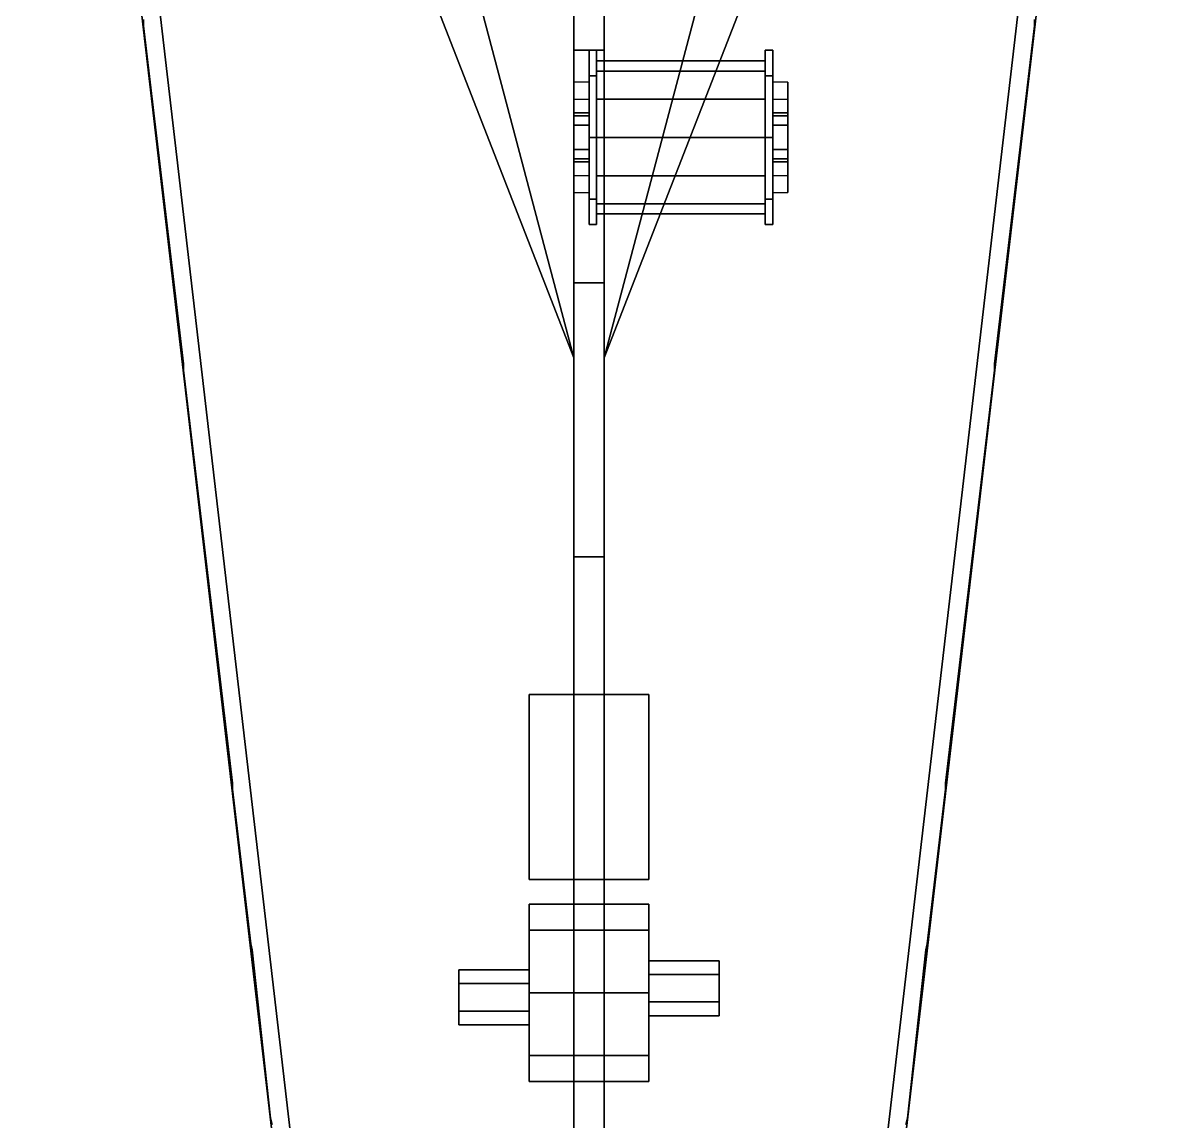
# Model space of a CAD drawing. Header units: millimetres. Extents: x -5 to 5, y -40 to 92.
# Drawn here: x -3.7 to 3.7, y -34.85 to -27.67 of the extents above; entities that cross this region are included whole.
import ezdxf

# ---------------------------------------------------------------- set-up
doc = ezdxf.new("R2010")
doc.units = ezdxf.units.MM
doc.layers.add('railings', color=6, linetype='Continuous')

msp = doc.modelspace()

# ---------------------------------------------------------------- linework, layer by layer
for points in [[(-3.7, -20.93, 4.28), (-2, -35.53, 4.28), (2, -35.53, 4.28), (3.7, -20.93, 4.28)], [(-3.58, -20.93), (-1.88, -35.53), (-2, -35.53, 4.28), (-3.7, -20.93, 4.28)], [(-3.58, -20.93), (-0.1, -29.86, -1.64), (-0.1, -35.45, -0.67), (-1.88, -35.53)], [(-3.58, -20.93), (-2.39, -21.2, -3.26), (-0.1, -29.86, -1.64), (-3.58, -20.93)], [(0.1, -35.45, -0.67), (0.1, -29.86, -1.64), (3.58, -20.93), (1.88, -35.53)], [(0.1, -29.86, -1.64), (2.39, -21.2, -3.26), (3.58, -20.93)], [(2, -35.53, 4.28), (1.88, -35.53), (3.58, -20.93), (3.7, -20.93, 4.28)], [(-0.1, -29.86, -1.64), (-2.39, -21.2, -3.26), (-0.1, -21.2, -3.26), (-0.1, -29.86, -1.64)], [(-0.1, -27.85, -3.32), (-0.1, -21.2, -3.26), (0.1, -21.2, -3.26), (0.1, -27.85, -3.32)], [(-0.1, -21.2, -3.26), (-0.1, -21.2, -3.26), (-0.1, -27.85, -3.32), (-0.1, -29.86, -1.64)], [(0.1, -29.86, -1.64), (0.1, -21.2, -3.26), (2.39, -21.2, -3.26), (0.1, -29.86, -1.64)], [(0.1, -27.85, -3.32), (0.1, -21.2, -3.26), (0.1, -21.2, -3.26), (0.1, -29.86, -1.64)], [(-0.1, -29.37, -2.87), (-0.1, -27.85, -3.32), (0.1, -27.85, -3.32), (0.1, -29.37, -2.87)], [(-0.1, -29.86, -1.64), (-0.1, -27.85, -3.32), (-0.1, -29.37, -2.87), (-0.1, -31.16, -1.4144)], [(0, -27.85, 5.04), (0, -28.0169, 5.4431), (0.05, -28.0169, 5.4431), (0.05, -27.85, 5.04)], [(0, -28.0169, 4.6369), (0, -27.85, 5.04), (0.05, -27.85, 5.04), (0.05, -28.0169, 4.6369)], [(0, -27.85, 5.04), (0, -28.8231, 4.6369), (0, -28.99, 5.04), (0, -28.0169, 5.4431)], [(0, -28.0169, 4.6369), (0, -28.42, 4.47), (0, -28.8231, 4.6369), (0, -27.85, 5.04)], [(0.05, -28.99, 5.04), (0.05, -28.0169, 4.6369), (0.05, -27.85, 5.04), (0.05, -28.8231, 5.4431)], [(0.05, -28.8231, 5.4431), (0.05, -27.85, 5.04), (0.05, -28.0169, 5.4431), (0.05, -28.42, 5.61)], [(0.1, -29.37, -2.87), (0.1, -27.85, -3.32), (0.1, -29.86, -1.64), (0.1, -31.16, -1.4144)], [(1.15, -28.0169, 4.6369), (1.15, -28.42, 4.47), (1.15, -28.8231, 4.6369), (1.15, -27.85, 5.04)], [(1.15, -27.85, 5.04), (1.15, -28.8231, 4.6369), (1.15, -28.99, 5.04), (1.15, -28.0169, 5.4431)], [(1.15, -28.0169, 4.6369), (1.15, -27.85, 5.04), (1.2, -27.85, 5.04), (1.2, -28.0169, 4.6369)], [(1.15, -27.85, 5.04), (1.15, -28.0169, 5.4431), (1.2, -28.0169, 5.4431), (1.2, -27.85, 5.04)], [(1.2, -28.99, 5.04), (1.2, -28.0169, 4.6369), (1.2, -27.85, 5.04), (1.2, -28.8231, 5.4431)], [(1.2, -28.8231, 5.4431), (1.2, -27.85, 5.04), (1.2, -28.0169, 5.4431), (1.2, -28.42, 5.61)], [(0.05, -27.92, 5.04), (0.05, -27.987, 5.29), (1.15, -27.987, 5.29), (1.15, -27.92, 5.04)], [(0.05, -27.987, 4.79), (0.05, -27.92, 5.04), (1.15, -27.92, 5.04), (1.15, -27.987, 4.79)], [(0, -28.0169, 5.4431), (0, -28.42, 5.61), (0.05, -28.42, 5.61), (0.05, -28.0169, 5.4431)], [(0, -28.42, 4.47), (0, -28.0169, 4.6369), (0.05, -28.0169, 4.6369), (0.05, -28.42, 4.47)], [(0, -28.0169, 5.4431), (0, -28.99, 5.04), (0, -28.8231, 5.4431), (0, -28.42, 5.61)], [(0.05, -27.987, 5.29), (0.05, -28.17, 5.473), (1.15, -28.17, 5.473), (1.15, -27.987, 5.29)], [(0.05, -28.17, 4.607), (0.05, -27.987, 4.79), (1.15, -27.987, 4.79), (1.15, -28.17, 4.607)], [(0.05, -28.8231, 4.6369), (0.05, -28.42, 4.47), (0.05, -28.0169, 4.6369), (0.05, -28.99, 5.04)], [(1.15, -28.0169, 5.4431), (1.15, -28.99, 5.04), (1.15, -28.8231, 5.4431), (1.15, -28.42, 5.61)], [(1.15, -28.42, 4.47), (1.15, -28.0169, 4.6369), (1.2, -28.0169, 4.6369), (1.2, -28.42, 4.47)], [(1.15, -28.0169, 5.4431), (1.15, -28.42, 5.61), (1.2, -28.42, 5.61), (1.2, -28.0169, 5.4431)], [(1.2, -28.8231, 4.6369), (1.2, -28.42, 4.47), (1.2, -28.0169, 4.6369), (1.2, -28.99, 5.04)], [(0, -28.2791, 5.007), (0, -28.06, 4.28), (-0.1, -28.06, 4.28), (-0.1, -28.2791, 5.007)], [(-0.1, -28.06, 4.28), (-0.1, -28.17, 4.28), (-0.1, -28.34, 4.9014), (-0.1, -28.2791, 5.007)], [(0, -28.34, 4.9014), (0, -28.17, 4.28), (0, -28.06, 4.28), (0, -28.2791, 5.007)], [(1.3, -28.2791, 5.007), (1.3, -28.06, 4.28), (1.2, -28.06, 4.28), (1.2, -28.2791, 5.007)], [(1.2, -28.06, 4.28), (1.2, -28.17, 4.28), (1.2, -28.34, 4.9014), (1.2, -28.2791, 5.007)], [(1.3, -28.34, 4.9014), (1.3, -28.17, 4.28), (1.3, -28.06, 4.28), (1.3, -28.2791, 5.007)], [(-0.1, -28.34, 4.9014), (-0.1, -28.17, 4.28), (0, -28.17, 4.28), (0, -28.34, 4.9014)], [(0.05, -28.17, 5.473), (0.05, -28.42, 5.54), (1.15, -28.42, 5.54), (1.15, -28.17, 5.473)], [(0.05, -28.42, 4.54), (0.05, -28.17, 4.607), (1.15, -28.17, 4.607), (1.15, -28.42, 4.54)], [(1.2, -28.34, 4.9014), (1.2, -28.17, 4.28), (1.3, -28.17, 4.28), (1.3, -28.34, 4.9014)], [(-0.1, -28.26, 5.04), (-0.1, -28.34, 5.1786), (0, -28.34, 5.1786), (0, -28.26, 5.04)], [(-0.1, -28.2791, 5.007), (-0.1, -28.26, 5.04), (0, -28.26, 5.04), (0, -28.2791, 5.007)], [(-0.1, -28.58, 5.04), (-0.1, -28.26, 5.04), (-0.1, -28.34, 4.9014), (-0.1, -28.5, 4.9014)], [(-0.1, -28.5, 5.1786), (-0.1, -28.34, 5.1786), (-0.1, -28.26, 5.04), (-0.1, -28.58, 5.04)], [(1.3, -28.26, 5.04), (1.3, -28.2791, 5.007), (1.2, -28.2791, 5.007), (1.2, -28.26, 5.04)], [(1.3, -28.34, 5.1786), (1.3, -28.26, 5.04), (1.2, -28.26, 5.04), (1.2, -28.34, 5.1786)], [(1.3, -28.34, 5.1786), (1.3, -28.5, 5.1786), (1.3, -28.58, 5.04), (1.3, -28.26, 5.04)], [(1.3, -28.26, 5.04), (1.3, -28.58, 5.04), (1.3, -28.5, 4.9014), (1.3, -28.34, 4.9014)], [(-0.1, -28.34, 5.1786), (-0.1, -28.5, 5.1786), (0, -28.5, 5.1786), (0, -28.34, 5.1786)], [(-0.1, -28.5, 4.9014), (-0.1, -28.34, 4.9014), (0, -28.34, 4.9014), (0, -28.5, 4.9014)], [(1.3, -28.34, 4.9014), (1.3, -28.5, 4.9014), (1.2, -28.5, 4.9014), (1.2, -28.34, 4.9014)], [(1.3, -28.5, 5.1786), (1.3, -28.34, 5.1786), (1.2, -28.34, 5.1786), (1.2, -28.5, 5.1786)], [(0, -28.42, 5.61), (0, -28.8231, 5.4431), (0.05, -28.8231, 5.4431), (0.05, -28.42, 5.61)], [(0, -28.8231, 4.6369), (0, -28.42, 4.47), (0.05, -28.42, 4.47), (0.05, -28.8231, 4.6369)], [(0.05, -28.42, 5.54), (0.05, -28.67, 5.473), (1.15, -28.67, 5.473), (1.15, -28.42, 5.54)], [(0.05, -28.67, 4.607), (0.05, -28.42, 4.54), (1.15, -28.42, 4.54), (1.15, -28.67, 4.607)], [(1.15, -28.8231, 4.6369), (1.15, -28.42, 4.47), (1.2, -28.42, 4.47), (1.2, -28.8231, 4.6369)], [(1.15, -28.42, 5.61), (1.15, -28.8231, 5.4431), (1.2, -28.8231, 5.4431), (1.2, -28.42, 5.61)], [(0, -28.5, 4.9014), (0, -28.67, 4.28), (-0.1, -28.67, 4.28), (-0.1, -28.5, 4.9014)], [(-0.1, -28.5, 4.9014), (-0.1, -28.67, 4.28), (-0.1, -28.78, 4.28), (-0.1, -28.5609, 5.007)], [(-0.1, -28.5, 5.1786), (-0.1, -28.58, 5.04), (0, -28.58, 5.04), (0, -28.5, 5.1786)], [(-0.1, -28.5609, 5.007), (-0.1, -28.78, 4.28), (0, -28.78, 4.28), (0, -28.5609, 5.007)], [(-0.1, -28.58, 5.04), (-0.1, -28.5609, 5.007), (0, -28.5609, 5.007), (0, -28.58, 5.04)], [(0, -28.78, 4.28), (0, -28.67, 4.28), (0, -28.5, 4.9014), (0, -28.5609, 5.007)], [(1.3, -28.5, 4.9014), (1.3, -28.67, 4.28), (1.2, -28.67, 4.28), (1.2, -28.5, 4.9014)], [(1.2, -28.5, 4.9014), (1.2, -28.67, 4.28), (1.2, -28.78, 4.28), (1.2, -28.5609, 5.007)], [(1.3, -28.58, 5.04), (1.3, -28.5, 5.1786), (1.2, -28.5, 5.1786), (1.2, -28.58, 5.04)], [(1.2, -28.5609, 5.007), (1.2, -28.78, 4.28), (1.3, -28.78, 4.28), (1.3, -28.5609, 5.007)], [(1.3, -28.5609, 5.007), (1.3, -28.58, 5.04), (1.2, -28.58, 5.04), (1.2, -28.5609, 5.007)], [(1.3, -28.78, 4.28), (1.3, -28.67, 4.28), (1.3, -28.5, 4.9014), (1.3, -28.5609, 5.007)], [(0.05, -28.67, 5.473), (0.05, -28.853, 5.29), (1.15, -28.853, 5.29), (1.15, -28.67, 5.473)], [(0.05, -28.853, 4.79), (0.05, -28.67, 4.607), (1.15, -28.67, 4.607), (1.15, -28.853, 4.79)], [(0, -28.8231, 5.4431), (0, -28.99, 5.04), (0.05, -28.99, 5.04), (0.05, -28.8231, 5.4431)], [(0, -28.99, 5.04), (0, -28.8231, 4.6369), (0.05, -28.8231, 4.6369), (0.05, -28.99, 5.04)], [(0.05, -28.853, 5.29), (0.05, -28.92, 5.04), (1.15, -28.92, 5.04), (1.15, -28.853, 5.29)], [(0.05, -28.92, 5.04), (0.05, -28.853, 4.79), (1.15, -28.853, 4.79), (1.15, -28.92, 5.04)], [(1.15, -28.99, 5.04), (1.15, -28.8231, 4.6369), (1.2, -28.8231, 4.6369), (1.2, -28.99, 5.04)], [(1.15, -28.8231, 5.4431), (1.15, -28.99, 5.04), (1.2, -28.99, 5.04), (1.2, -28.8231, 5.4431)], [(-0.1, -31.16, -1.4144), (-0.1, -29.37, -2.87), (0.1, -29.37, -2.87), (0.1, -31.16, -1.4144)], [(-0.1, -35.45, -0.67), (-0.1, -31.16, -1.4144), (0.1, -31.16, -1.4144), (0.1, -35.45, -0.67)], [(0.39, -32.06, 5.62), (0.39, -32.06, 4.28), (-0.39, -32.06, 4.28), (-0.39, -32.06, 5.62)], [(-0.39, -32.06, 5.62), (-0.39, -32.06, 4.28), (-0.39, -33.27, 4.28), (-0.39, -33.27, 5.62)], [(0.39, -33.27, 5.62), (0.39, -32.06, 5.62), (-0.39, -32.06, 5.62), (-0.39, -33.27, 5.62)], [(0.39, -33.27, 4.28), (0.39, -32.06, 4.28), (0.39, -32.06, 5.62), (0.39, -33.27, 5.62)], [(-0.39, -33.27, 5.62), (-0.39, -33.27, 4.28), (0.39, -33.27, 4.28), (0.39, -33.27, 5.62)], [(-0.39, -33.43, 5.38), (-0.39, -33.43, 4.28), (-0.39, -34.59, 4.28), (-0.39, -34.59, 5.38)], [(0.39, -33.43, 5.38), (0.39, -33.43, 4.28), (-0.39, -33.43, 4.28), (-0.39, -33.43, 5.38)], [(-0.39, -33.43, 5.38), (-0.39, -33.5999, 5.7901), (0.39, -33.5999, 5.7901), (0.39, -33.43, 5.38)], [(-0.39, -33.5999, 5.7901), (-0.39, -33.43, 5.38), (-0.39, -34.59, 5.38), (-0.39, -34.4201, 5.7901)], [(0.39, -34.59, 4.28), (0.39, -33.43, 4.28), (0.39, -33.43, 5.38), (0.39, -34.59, 5.38)], [(0.39, -33.43, 5.38), (0.39, -33.5999, 5.7901), (0.39, -34.4201, 5.7901), (0.39, -34.59, 5.38)], [(-0.39, -33.5999, 5.7901), (-0.39, -34.01, 5.96), (0.39, -34.01, 5.96), (0.39, -33.5999, 5.7901)], [(-0.39, -34.01, 5.96), (-0.39, -33.5999, 5.7901), (-0.39, -34.4201, 5.7901), (-0.39, -34.01, 5.96)], [(0.39, -33.5999, 5.7901), (0.39, -34.01, 5.96), (0.39, -34.01, 5.96), (0.39, -34.4201, 5.7901)], [(0.39, -33.8, 5.38), (0.39, -33.89, 5.5359), (0.85, -33.89, 5.5359), (0.85, -33.8, 5.38)], [(0.39, -33.89, 5.2241), (0.39, -33.8, 5.38), (0.85, -33.8, 5.38), (0.85, -33.89, 5.2241)], [(0.85, -33.89, 5.5359), (0.85, -34.07, 5.5359), (0.85, -34.16, 5.38), (0.85, -33.8, 5.38)], [(0.85, -33.8, 5.38), (0.85, -34.16, 5.38), (0.85, -34.07, 5.2241), (0.85, -33.89, 5.2241)], [(-0.85, -34.22, 5.38), (-0.85, -33.86, 5.38), (-0.85, -33.95, 5.2241), (-0.85, -34.13, 5.2241)], [(-0.85, -34.13, 5.5359), (-0.85, -33.95, 5.5359), (-0.85, -33.86, 5.38), (-0.85, -34.22, 5.38)], [(-0.39, -33.86, 5.38), (-0.39, -33.95, 5.2241), (-0.85, -33.95, 5.2241), (-0.85, -33.86, 5.38)], [(-0.39, -33.95, 5.5359), (-0.39, -33.86, 5.38), (-0.85, -33.86, 5.38), (-0.85, -33.95, 5.5359)], [(0.39, -33.89, 5.5359), (0.39, -34.07, 5.5359), (0.85, -34.07, 5.5359), (0.85, -33.89, 5.5359)], [(0.39, -34.07, 5.2241), (0.39, -33.89, 5.2241), (0.85, -33.89, 5.2241), (0.85, -34.07, 5.2241)], [(-0.39, -33.95, 5.2241), (-0.39, -34.13, 5.2241), (-0.85, -34.13, 5.2241), (-0.85, -33.95, 5.2241)], [(-0.39, -34.13, 5.5359), (-0.39, -33.95, 5.5359), (-0.85, -33.95, 5.5359), (-0.85, -34.13, 5.5359)], [(-0.39, -34.01, 5.96), (-0.39, -34.4201, 5.7901), (0.39, -34.4201, 5.7901), (0.39, -34.01, 5.96)], [(0.39, -34.07, 5.5359), (0.39, -34.16, 5.38), (0.85, -34.16, 5.38), (0.85, -34.07, 5.5359)], [(0.39, -34.16, 5.38), (0.39, -34.07, 5.2241), (0.85, -34.07, 5.2241), (0.85, -34.16, 5.38)], [(-0.39, -34.13, 5.2241), (-0.39, -34.22, 5.38), (-0.85, -34.22, 5.38), (-0.85, -34.13, 5.2241)], [(-0.39, -34.22, 5.38), (-0.39, -34.13, 5.5359), (-0.85, -34.13, 5.5359), (-0.85, -34.22, 5.38)], [(-0.39, -34.4201, 5.7901), (-0.39, -34.59, 5.38), (0.39, -34.59, 5.38), (0.39, -34.4201, 5.7901)], [(-0.39, -34.59, 5.38), (-0.39, -34.59, 4.28), (0.39, -34.59, 4.28), (0.39, -34.59, 5.38)]]:
    msp.add_3dface(points)
at = {"layer": 'railings'}
for points in [[(-2.91, -27.69, 5.05), (-2.91, -27.65, 5.05), (-2.91, -27.65, 4.28), (-2.91, -27.69, 4.28)], [(-2.91, -27.69, 4.28), (-2.91, -27.65, 4.28), (-2.91, -27.65, 5.05), (-2.91, -27.69, 5.05)], [(2.91, -27.69, 4.28), (2.91, -27.65, 4.28), (2.91, -27.65, 5.05), (2.91, -27.69, 5.05)], [(2.91, -27.69, 5.05), (2.91, -27.65, 5.05), (2.91, -27.65, 4.28), (2.91, -27.69, 4.28)], [(-2.65, -29.9, 5.01), (-2.65, -29.9, 5.05), (-2.91, -27.69, 5.05), (-2.91, -27.69, 5.01)], [(-2.91, -27.69, 5.01), (-2.91, -27.69, 5.05), (-2.65, -29.9, 5.05), (-2.65, -29.9, 5.01)], [(-2.91, -27.69, 4.62), (-2.91, -27.69, 4.66), (-2.65, -29.9, 4.66), (-2.65, -29.9, 4.62)], [(-2.65, -29.9, 4.62), (-2.65, -29.9, 4.66), (-2.91, -27.69, 4.66), (-2.91, -27.69, 4.62)], [(2.91, -27.69, 5.01), (2.91, -27.69, 5.05), (2.65, -29.9, 5.05), (2.65, -29.9, 5.01)], [(2.65, -29.9, 5.01), (2.65, -29.9, 5.05), (2.91, -27.69, 5.05), (2.91, -27.69, 5.01)], [(2.65, -29.9, 4.62), (2.65, -29.9, 4.66), (2.91, -27.69, 4.66), (2.91, -27.69, 4.62)], [(2.91, -27.69, 4.62), (2.91, -27.69, 4.66), (2.65, -29.9, 4.66), (2.65, -29.9, 4.62)], [(-2.65, -29.94, 5.05), (-2.65, -29.9, 5.05), (-2.65, -29.9, 4.28), (-2.65, -29.94, 4.28)], [(-2.65, -29.94, 4.28), (-2.65, -29.9, 4.28), (-2.65, -29.9, 5.05), (-2.65, -29.94, 5.05)], [(-2.33, -32.64, 5.01), (-2.33, -32.64, 5.05), (-2.65, -29.94, 5.05), (-2.65, -29.94, 5.01)], [(-2.65, -29.94, 5.01), (-2.65, -29.94, 5.05), (-2.33, -32.64, 5.05), (-2.33, -32.64, 5.01)], [(-2.65, -29.94, 4.62), (-2.65, -29.94, 4.66), (-2.33, -32.64, 4.66), (-2.33, -32.64, 4.62)], [(-2.33, -32.64, 4.62), (-2.33, -32.64, 4.66), (-2.65, -29.94, 4.66), (-2.65, -29.94, 4.62)], [(2.65, -29.94, 5.01), (2.65, -29.94, 5.05), (2.33, -32.64, 5.05), (2.33, -32.64, 5.01)], [(2.33, -32.64, 5.01), (2.33, -32.64, 5.05), (2.65, -29.94, 5.05), (2.65, -29.94, 5.01)], [(2.33, -32.64, 4.62), (2.33, -32.64, 4.66), (2.65, -29.94, 4.66), (2.65, -29.94, 4.62)], [(2.65, -29.94, 4.62), (2.65, -29.94, 4.66), (2.33, -32.64, 4.66), (2.33, -32.64, 4.62)], [(2.65, -29.94, 4.28), (2.65, -29.9, 4.28), (2.65, -29.9, 5.05), (2.65, -29.94, 5.05)], [(2.65, -29.94, 5.05), (2.65, -29.9, 5.05), (2.65, -29.9, 4.28), (2.65, -29.94, 4.28)], [(-2.33, -32.68, 4.28), (-2.33, -32.64, 4.28), (-2.33, -32.64, 5.05), (-2.33, -32.68, 5.05)], [(-2.33, -32.68, 5.05), (-2.33, -32.64, 5.05), (-2.33, -32.64, 4.28), (-2.33, -32.68, 4.28)], [(-2.33, -32.68, 5.01), (-2.33, -32.68, 5.05), (-2.21, -33.69, 5.05), (-2.21, -33.69, 5.01)], [(-2.21, -33.69, 5.01), (-2.21, -33.69, 5.05), (-2.33, -32.68, 5.05), (-2.33, -32.68, 5.01)], [(-2.21, -33.69, 4.62), (-2.21, -33.69, 4.66), (-2.33, -32.68, 4.66), (-2.33, -32.68, 4.62)], [(-2.33, -32.68, 4.62), (-2.33, -32.68, 4.66), (-2.21, -33.69, 4.66), (-2.21, -33.69, 4.62)], [(2.21, -33.69, 5.01), (2.21, -33.69, 5.05), (2.33, -32.68, 5.05), (2.33, -32.68, 5.01)], [(2.33, -32.68, 5.01), (2.33, -32.68, 5.05), (2.21, -33.69, 5.05), (2.21, -33.69, 5.01)], [(2.33, -32.68, 4.62), (2.33, -32.68, 4.66), (2.21, -33.69, 4.66), (2.21, -33.69, 4.62)], [(2.21, -33.69, 4.62), (2.21, -33.69, 4.66), (2.33, -32.68, 4.66), (2.33, -32.68, 4.62)], [(2.33, -32.68, 5.05), (2.33, -32.64, 5.05), (2.33, -32.64, 4.28), (2.33, -32.68, 4.28)], [(2.33, -32.68, 4.28), (2.33, -32.64, 4.28), (2.33, -32.64, 5.05), (2.33, -32.68, 5.05)], [(-2.2, -33.73, 5.05), (-2.21, -33.69, 5.05), (-2.21, -33.69, 4.28), (-2.2, -33.73, 4.28)], [(-2.2, -33.73, 4.28), (-2.21, -33.69, 4.28), (-2.21, -33.69, 5.05), (-2.2, -33.73, 5.05)], [(-2.08, -34.83, 5.01), (-2.08, -34.83, 5.05), (-2.2, -33.73, 5.05), (-2.2, -33.73, 5.01)], [(-2.2, -33.73, 5.01), (-2.2, -33.73, 5.05), (-2.08, -34.83, 5.05), (-2.08, -34.83, 5.01)], [(-2.2, -33.73, 4.62), (-2.2, -33.73, 4.66), (-2.08, -34.83, 4.66), (-2.08, -34.83, 4.62)], [(-2.08, -34.83, 4.62), (-2.08, -34.83, 4.66), (-2.2, -33.73, 4.66), (-2.2, -33.73, 4.62)], [(2.2, -33.73, 5.01), (2.2, -33.73, 5.05), (2.08, -34.83, 5.05), (2.08, -34.83, 5.01)], [(2.08, -34.83, 5.01), (2.08, -34.83, 5.05), (2.2, -33.73, 5.05), (2.2, -33.73, 5.01)], [(2.08, -34.83, 4.62), (2.08, -34.83, 4.66), (2.2, -33.73, 4.66), (2.2, -33.73, 4.62)], [(2.2, -33.73, 4.62), (2.2, -33.73, 4.66), (2.08, -34.83, 4.66), (2.08, -34.83, 4.62)], [(2.2, -33.73, 4.28), (2.21, -33.69, 4.28), (2.21, -33.69, 5.05), (2.2, -33.73, 5.05)], [(2.2, -33.73, 5.05), (2.21, -33.69, 5.05), (2.21, -33.69, 4.28), (2.2, -33.73, 4.28)], [(-2.07, -34.87, 4.28), (-2.08, -34.83, 4.28), (-2.08, -34.83, 5.05), (-2.07, -34.87, 5.05)], [(-2.07, -34.87, 5.05), (-2.08, -34.83, 5.05), (-2.08, -34.83, 4.28), (-2.07, -34.87, 4.28)], [(2.07, -34.87, 5.05), (2.08, -34.83, 5.05), (2.08, -34.83, 4.28), (2.07, -34.87, 4.28)], [(2.07, -34.87, 4.28), (2.08, -34.83, 4.28), (2.08, -34.83, 5.05), (2.07, -34.87, 5.05)]]:
    msp.add_3dface(points, dxfattribs=at)

doc.saveas('drawing.dxf')
